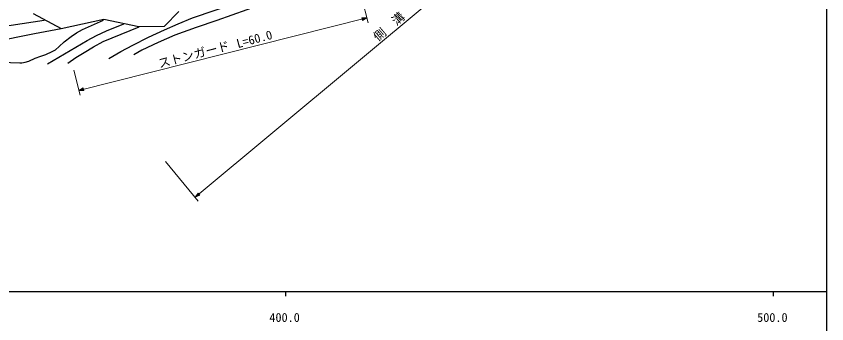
# Model space of a CAD drawing. Units: millimetres, scale not verified. Extents: x 40000 to 680000, y 20000 to 380000.
# Drawn here: x 412824 to 579000, y 198357 to 261474 of the extents above; entities that cross this region are included whole.
import ezdxf
from ezdxf.enums import TextEntityAlignment as Align

# ---------------------------------------------------------------- set-up
doc = ezdxf.new("R2010")
doc.units = ezdxf.units.MM
doc.header["$LTSCALE"] = 1000
for name, color, linetype, lineweight in [('M-BGD', 7, 'Continuous', 25), ('M-STR-HTXT', 7, 'Continuous', 13), ('M-TTL-BAND', 7, 'Continuous', 25)]:
    doc.layers.add(name, color=color, linetype=linetype, lineweight=lineweight)
doc.styles.add('ＭＳ ゴシック', font='')
doc.styles.get('ＭＳ ゴシック').set_extended_font_data('MS Gothic')

msp = doc.modelspace()

# ---------------------------------------------------------------- linework, layer by layer
at = {"layer": 'M-BGD'}
for p, q in [((416328, 262050), (422030, 258931)), ((443258, 259430), (446172, 262466)), ((422030, 258931), (430771, 260844)), ((430771, 260844), (437972, 259389)), ((437972, 259389), (443258, 259430))]:
    msp.add_line(p, q, dxfattribs=at)
for points in [[(431839, 252828), (434266, 254224), (436760, 255539), (439931, 257141), (443243, 258696), (445992, 259914), (448964, 261110), (458028, 264247), (460476, 265123), (462763, 266045), (466941, 267927), (471222, 269977), (474207, 271605), (477238, 273144), (480039, 274556), (482967, 276149), (491191, 281011), (494512, 282913), (497935, 284750), (499683, 285464), (501570, 286124), (501614, 286139)], [(495874, 281294), (487304, 276829), (478984, 271954), (470620, 267110), (466931, 265470), (463154, 263906), (453969, 260606), (449684, 259170), (445354, 257608), (441916, 256107), (438575, 254533), (436927, 253560)], [(392206, 257662), (396801, 257915), (401586, 258282), (405546, 258728), (409509, 259275), (418581, 260640)], [(413532, 251925), (413974, 251935), (414641, 252056), (415441, 252277), (416719, 252858), (417901, 253291), (418917, 253635), (420201, 254204), (420846, 254604), (421625, 255225), (422688, 256187), (424097, 257308), (425192, 258036), (426414, 258720), (430743, 260689)], [(419220, 251668), (427345, 256475), (429292, 257497), (431331, 258445), (434892, 259906)], [(423388, 251850), (425038, 252980), (426741, 254015), (428658, 255178), (430671, 256264), (438013, 259291)], [(392223, 255715), (395044, 255531), (397853, 255455), (399447, 255502), (401228, 255664), (402950, 255953), (404798, 256111), (407668, 256415), (410843, 256763), (413844, 257372), (416540, 257894), (422030, 258931)], [(392232, 253300), (402000, 252504), (411650, 252001), (413532, 251925)]]:
    msp.add_lwpolyline(points, dxfattribs=at)
at = {"layer": 'M-STR-HTXT'}
for p, q in [((449518, 224321), (534217, 295013)), ((484944, 260144), (483645, 265285)), ((425659, 246234), (484699, 261113)), ((483798, 260597), (483661, 261140)), ((483661, 261140), (484699, 261113)), ((483817, 260685), (483719, 261072)), ((483719, 261072), (484428, 261044)), ((483778, 261004), (484272, 261005)), ((483836, 260772), (483778, 261004)), ((484699, 261113), (483798, 260597)), ((484428, 261044), (483817, 260685)), ((484272, 261005), (483836, 260772)), ((483836, 260937), (484040, 260947)), ((483856, 260859), (483836, 260937)), ((484040, 260947), (483856, 260859)), ((424605, 250406), (425903, 245265)), ((425659, 246234), (426560, 246750)), ((426697, 246207), (425659, 246234)), ((425930, 246302), (426541, 246662)), ((426638, 246275), (425930, 246302)), ((426085, 246342), (426521, 246575)), ((426580, 246343), (426085, 246342)), ((426318, 246400), (426502, 246488)), ((426522, 246410), (426318, 246400)), ((426502, 246488), (426522, 246410)), ((426521, 246575), (426580, 246343)), ((426541, 246662), (426638, 246275)), ((426560, 246750), (426697, 246207)), ((443402, 231634), (450159, 223554)), ((449518, 224321), (450106, 225176)), ((450465, 224747), (449518, 224321)), ((449733, 224500), (450126, 225089)), ((450383, 224782), (449733, 224500)), ((449856, 224603), (450147, 225002)), ((450301, 224818), (449856, 224603)), ((450040, 224756), (450168, 224915)), ((450219, 224854), (450040, 224756)), ((450106, 225176), (450465, 224747)), ((450126, 225089), (450383, 224782)), ((450147, 225002), (450301, 224818)), ((450168, 224915), (450219, 224854))]:
    msp.add_line(p, q, dxfattribs=at)
at = {"layer": 'M-TTL-BAND'}
for p, q in [((579000, 20000), (579000, 370000)), ((40000, 205000), (579000, 205000)), ((468000, 205000), (468000, 204000)), ((568000, 205000), (568000, 204000))]:
    msp.add_line(p, q, dxfattribs=at)

# ---------------------------------------------------------------- texts
at = {"layer": 'M-STR-HTXT', "style": 'ＭＳ ゴシック'}
for s, rotation, p in [('側\u3000溝', 40.471, (487319, 255798)), ('L=60.0', 15.285, (458421, 254375)), ('ストンガード', 14.686, (442345, 250309))]:
    msp.add_text(s, height=1833, rotation=rotation, dxfattribs=at).set_placement(p, align=Align.BOTTOM_LEFT)
at = {"layer": 'M-TTL-BAND', "style": 'ＭＳ ゴシック'}
for s, p in [('400.0', (467844, 198195)), ('500.0', (567844, 198195))]:
    msp.add_text(s, height=1833, dxfattribs=at).set_placement(p, align=Align.BOTTOM_CENTER)

doc.saveas('drawing.dxf')
